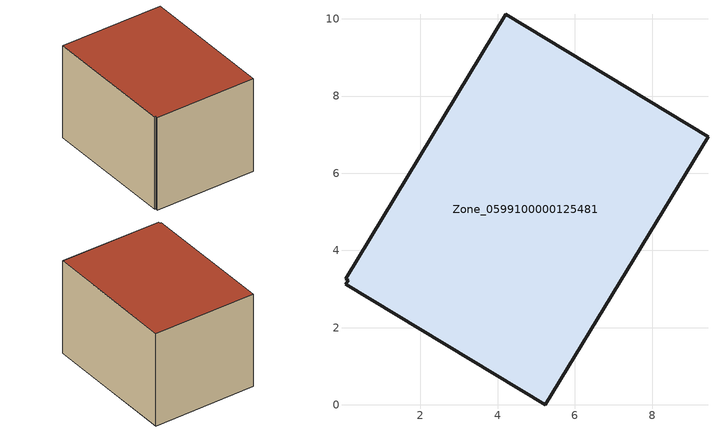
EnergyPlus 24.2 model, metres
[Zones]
Zone_0599100000125481
 floor ground (C_G): 0.07,3.13 0.13,3.23 0.06,3.27 4.21,10.12 9.45,6.95 5.23,0 z0
 wall outside (C_F): 5.23,0 9.45,6.95 4.21,10.12 0.06,3.27 0.13,3.23 0.07,3.13 5.23,0 z0:5.68
 roof outside (C_R): 0.13,3.23 0.07,3.13 5.23,0 9.45,6.95 4.21,10.12 0.06,3.27 z5.68
[BUILDING]
Pand.0599100000125481: North Axis=0; Terrain=City; Loads Convergence Tolerance Value=0.04; Temperature Convergence Tolerance Value=0.4; Solar Distribution=FullExterior; Maximum Number of Warmup Days=25; Minimum Number of Warmup Days=1
[Site:Location]
Rotterdam.The.Hague.AP_ZH_NLD Design_Conditions: Latitude=51.96; Longitude=4.45; Time Zone=1; Elevation=-4.5
[SITE:GROUNDTEMPERATURE:BUILDINGSURFACE]
18, 18, 18, 18, 18, 18, 18, 18, 18, 18, 18, 18
[MATERIAL] Thermal Absorptance=0.9; Solar Absorptance=0.7; Visible Absorptance=0.7
Name | Roughness | Thickness | Conductivity | Density | Specific Heat
G.TI.1946-1964 | MediumSmooth | 0.15 | 1 | 540 | 1210
F.TI.1946-1964 | Rough | 0.3 | 0.857143 | 1920 | 840
R.TI.1946-1964 | MediumRough | 0.2 | 0.277778 | 1500 | 1000
[CONSTRUCTION]
C_G: G.TI.1946-1964
C_F: F.TI.1946-1964
C_R: R.TI.1946-1964
[ZONE]
Zone_0599100000125481: Type=1; Multiplier=1; Ceiling Height=Autocalculate; Volume=Autocalculate; Floor Area=autocalculate; Part of Total Floor Area=Yes
[ZONEINFILTRATION:DESIGNFLOWRATE]
Infil_Zone_0599100000125481: Zone or ZoneList or Space or SpaceList=Zone_0599100000125481; Schedule=AlwaysOn; Design Flow Rate Calculation Method=Flow/Area; Flow Rate per Floor Area=0.003; Constant Term Coefficient=1; Temperature Term Coefficient=0; Velocity Term Coefficient=0; Velocity Squared Term Coefficient=0
[HVACTEMPLATE:ZONE:IDEALLOADSAIRSYSTEM]
Zone_0599100000125481: Maximum Heating Supply Air Temperature=50; Minimum Cooling Supply Air Temperature=13; Maximum Heating Supply Air Humidity Ratio=0.0156; Minimum Cooling Supply Air Humidity Ratio=0.0077; Heating Limit=NoLimit; Cooling Limit=NoLimit; Dehumidification Control Type=ConstantSensibleHeatRatio; Cooling Sensible Heat Ratio=0.7; Dehumidification Setpoint=60; Humidification Control Type=None; Humidification Setpoint=30; Outdoor Air Method=None; Outdoor Air Flow Rate per Person=0.00944; Outdoor Air Flow Rate per Zone Floor Area=0; Outdoor Air Flow Rate per Zone=0; Demand Controlled Ventilation Type=None; Outdoor Air Economizer Type=NoEconomizer; Heat Recovery Type=None; Sensible Heat Recovery Effectiveness=0.7; Latent Heat Recovery Effectiveness=0.65
[ZONECONTROL:THERMOSTAT]
ThermostatControl_Zone_0599100000125481: Zone or ZoneList=Zone_0599100000125481; Control Type Schedule=DualSetpointControlType; Control 1=Thermostat_Zone_0599100000125481; Temperature Difference Between Cutout And Setpoint=0
[THERMOSTATSETPOINT:DUALSETPOINT]
Thermostat_Zone_0599100000125481: Heating Setpoint Temperature Schedule=HeatingSetpoint_Zone_0599100000125481; Cooling Setpoint Temperature Schedule=CoolingSetpoint_Zone_0599100000125481
[SCHEDULE:COMPACT]
HeatingSetpoint_Zone_0599100000125481: Through: 12/31, For: AllDays, Until: 24:00, 21
CoolingSetpoint_Zone_0599100000125481: Through: 12/31, For: AllDays, Until: 24:00, 24
DualSetpointControlType: Through: 12/31, For: AllDays, Until: 24:00, 4
AlwaysOn: Through: 12/31, For: AllDays, Until: 24:00, 1
